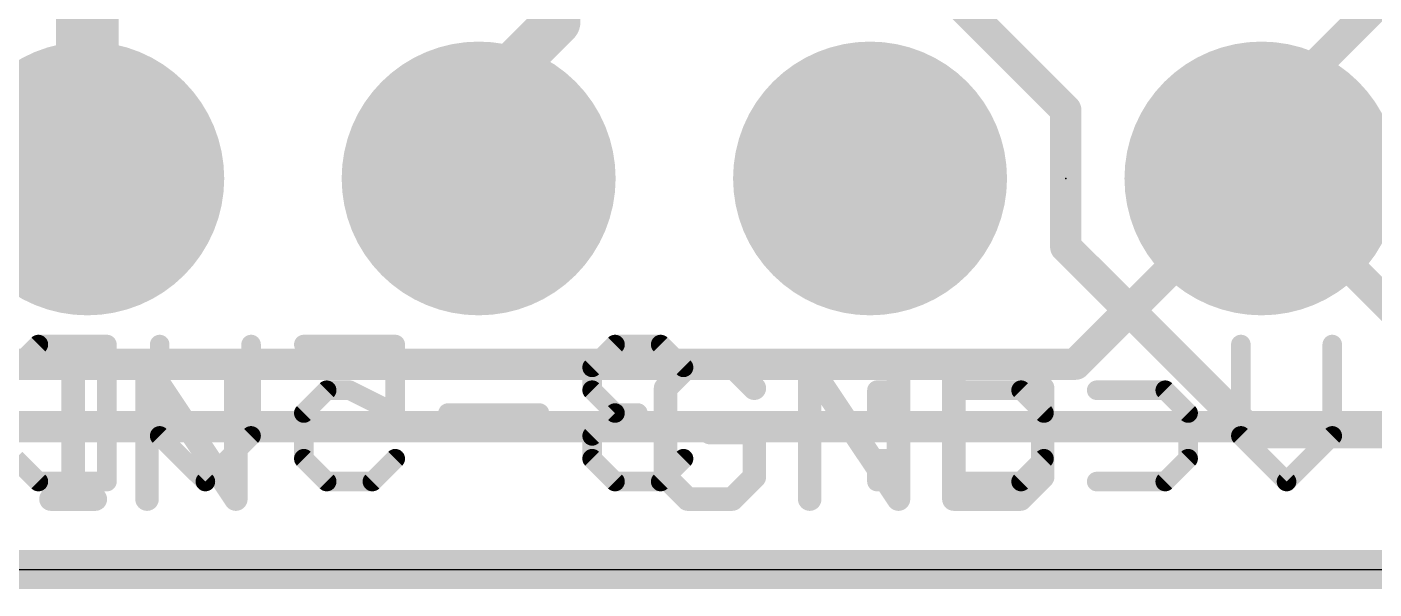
# Model space of a CAD drawing. Extents: x -0.1 to 25.5, y -0.1 to 17.9.
# Drawn here: x 5.96 to 14.7, y -0.13 to 3.52 of the extents above; entities that cross this region are included whole.
import ezdxf

# ---------------------------------------------------------------- set-up
doc = ezdxf.new("R2010")
doc.units = 0
for name, color, linetype in [('1', 12, 'CONTINUOUS'), ('16', 5, 'CONTINUOUS'), ('17', 110, 'CONTINUOUS'), ('20', 53, 'CONTINUOUS'), ('21', 40, 'CONTINUOUS'), ('22', 6, 'CONTINUOUS'), ('23', 40, 'CONTINUOUS')]:
    doc.layers.add(name, color=color, linetype=linetype)

# ---------------------------------------------------------------- blocks, each defined once
blk = doc.blocks.new('ROUNDP')
at = {"const_width": 0.5}
blk.add_lwpolyline([(0, -0.25, 1), (0, 0.25, 1), (0, -0.25)], format="xyb", dxfattribs=at)

msp = doc.modelspace()

# ---------------------------------------------------------------- linework, layer by layer
at = {"layer": '1'}
for points, const_width in [([(9.398, 6.7945), (9.398, 3.556)], 0.3048), ([(16.6998, 5.6508), (13.97, 2.921)], 0.2032), ([(6.35, 2.54), (6.35, 4.2697)], 0.4064), ([(11.442, 4.2425), (12.7, 2.9845)], 0.2032), ([(9.398, 3.556), (8.89, 3.048)], 0.3048), ([(8.89, 3.048), (8.89, 2.54)], 0.3048), ([(12.7, 2.9845), (12.7, 2.0955)], 0.2032), ([(13.97, 2.54), (13.97, 2.921)], 0.2032), ([(15.1765, 1.3335), (13.97, 2.54)], 0.2032), ([(12.7, 2.0955), (13.9065, 0.889)], 0.2032), ([(13.9065, 0.889), (17.399, 0.889)], 0.2032), ([(25.4, 0), (0, 0)], 0.254)]:
    msp.add_lwpolyline(points, dxfattribs=dict(at, const_width=const_width))
for points, const_width in [([(9.4519, 3.5021, 1), (9.3441, 3.6099)], 0.1524), ([(9.3218, 3.556, 1), (9.4742, 3.556)], 0.1524), ([(8.9662, 3.048, 1), (8.8138, 3.048)], 0.1524), ([(8.8361, 3.1019, 1), (8.9439, 2.9941)], 0.1524), ([(12.7508, 2.9845, 1), (12.6492, 2.9845)], 0.1016), ([(12.6641, 2.9486, 1), (12.7359, 3.0204)], 0.1016), ([(14.0208, 2.921, 1), (13.9192, 2.921)], 0.1016), ([(13.9341, 2.9569, 1), (14.0059, 2.8851)], 0.1016), ([(6.2484, 2.54, 1), (6.4516, 2.54)], 0.2032), ([(14.0059, 2.5759, 1), (13.9341, 2.5041)], 0.1016), ([(8.8138, 2.54, 1), (8.9662, 2.54)], 0.1524), ([(13.9192, 2.54, 1), (14.0208, 2.54)], 0.1016), ([(12.7359, 2.1314, 1), (12.6641, 2.0596)], 0.1016), ([(12.6492, 2.0955, 1), (12.7508, 2.0955)], 0.1016), ([(13.9065, 0.9398, 1), (13.9065, 0.8382)], 0.1016), ([(13.8706, 0.8531, 1), (13.9424, 0.9249)], 0.1016)]:
    msp.add_lwpolyline(points, format="xyb", dxfattribs=dict(at, const_width=const_width))
at = {"layer": '16'}
for points, const_width in [([(6.35, 6.604), (6.35, 2.54)], 0.3048), ([(12.7635, 1.3335), (13.97, 2.54)], 0.2032), ([(5.8131, 1.3335), (12.7635, 1.3335)], 0.2032), ([(5.6447, 0.9271), (14.8971, 0.9271)], 0.2032), ([(25.4, 0), (0, 0)], 0.254)]:
    msp.add_lwpolyline(points, dxfattribs=dict(at, const_width=const_width))
for points, const_width in [([(14.0059, 2.5041, 1), (13.9341, 2.5759)], 0.1016), ([(6.2738, 2.54, 1), (6.4262, 2.54)], 0.1524), ([(12.7276, 1.3694, 1), (12.7994, 1.2976)], 0.1016), ([(12.7635, 1.2827, 1), (12.7635, 1.3843)], 0.1016)]:
    msp.add_lwpolyline(points, format="xyb", dxfattribs=dict(at, const_width=const_width))
at = {"layer": '20'}
msp.add_line((2.54, 0), (22.86, 0), dxfattribs=at)
at = {"layer": '21', "const_width": 0.1524}
for points in [[(6.1144, 1.3215), (6.4025, 1.3215)], [(6.2584, 0.4572), (6.2584, 1.3215)], [(6.738, 0.4572), (6.738, 1.3215)], [(6.738, 1.3215), (7.3143, 0.4572)], [(7.3143, 0.4572), (7.3143, 1.3215)], [(10.247, 1.3215), (10.1029, 1.1775)], [(10.5351, 1.3215), (10.247, 1.3215)], [(10.6791, 1.1775), (10.5351, 1.3215)], [(11.0384, 0.4572), (11.0384, 1.3215)], [(11.0384, 1.3215), (11.6147, 0.4572)], [(11.6147, 0.4572), (11.6147, 1.3215)], [(11.974, 1.3215), (11.974, 0.4572)], [(12.4061, 1.3215), (11.974, 1.3215)], [(12.5502, 1.1775), (12.4061, 1.3215)], [(10.1029, 1.1775), (10.1029, 0.6013)], [(12.5502, 0.6013), (12.5502, 1.1775)], [(10.6791, 0.8894), (10.391, 0.8894)], [(10.6791, 0.6013), (10.6791, 0.8894)], [(10.1029, 0.6013), (10.247, 0.4572)], [(10.5351, 0.4572), (10.6791, 0.6013)], [(12.4061, 0.4572), (12.5502, 0.6013)], [(6.1144, 0.4572), (6.4025, 0.4572)], [(10.247, 0.4572), (10.5351, 0.4572)], [(11.974, 0.4572), (12.4061, 0.4572)]]:
    msp.add_lwpolyline(points, dxfattribs=at)
at = {"layer": '21', "const_width": 0.0762}
for points in [[(6.1144, 1.3596, 1), (6.1144, 1.2834)], [(6.2965, 1.3215, 1), (6.2203, 1.3215)], [(6.4025, 1.2834, 1), (6.4025, 1.3596)], [(6.7697, 1.3427, 1), (6.7063, 1.3004)], [(6.7761, 1.3215, 1), (6.6999, 1.3215)], [(7.3524, 1.3215, 1), (7.2762, 1.3215)], [(10.247, 1.3596, 1), (10.247, 1.2834)], [(10.2739, 1.2946, 1), (10.22, 1.3485)], [(10.562, 1.3485, 1), (10.5081, 1.2946)], [(10.5351, 1.2834, 1), (10.5351, 1.3596)], [(11.0701, 1.3427, 1), (11.0067, 1.3004)], [(11.0765, 1.3215, 1), (11.0003, 1.3215)], [(11.6528, 1.3215, 1), (11.5766, 1.3215)], [(12.0121, 1.3215, 1), (11.9359, 1.3215)], [(11.974, 1.3596, 1), (11.974, 1.2834)], [(12.4331, 1.3485, 1), (12.3792, 1.2946)], [(12.4061, 1.2834, 1), (12.4061, 1.3596)], [(10.141, 1.1775, 1), (10.0648, 1.1775)], [(10.076, 1.2044, 1), (10.1299, 1.1505)], [(10.6522, 1.1505, 1), (10.7061, 1.2044)], [(12.5883, 1.1775, 1), (12.5121, 1.1775)], [(12.5232, 1.1505, 1), (12.5771, 1.2044)], [(10.391, 0.9275, 1), (10.391, 0.8513)], [(10.7172, 0.8894, 1), (10.641, 0.8894)], [(10.6791, 0.8513, 1), (10.6791, 0.9275)], [(10.1299, 0.6282, 1), (10.076, 0.5743)], [(10.0648, 0.6013, 1), (10.141, 0.6013)], [(10.641, 0.6013, 1), (10.7172, 0.6013)], [(10.7061, 0.5743, 1), (10.6522, 0.6282)], [(12.5121, 0.6013, 1), (12.5883, 0.6013)], [(12.5771, 0.5743, 1), (12.5232, 0.6282)], [(6.1144, 0.4953, 1), (6.1144, 0.4191)], [(6.4025, 0.4191, 1), (6.4025, 0.4953)], [(10.247, 0.4953, 1), (10.247, 0.4191)], [(10.5351, 0.4191, 1), (10.5351, 0.4953)], [(11.974, 0.4953, 1), (11.974, 0.4191)], [(12.4061, 0.4191, 1), (12.4061, 0.4953)], [(6.2203, 0.4572, 1), (6.2965, 0.4572)], [(6.6999, 0.4572, 1), (6.7761, 0.4572)], [(7.2762, 0.4572, 1), (7.3524, 0.4572)], [(7.2826, 0.4361, 1), (7.346, 0.4783)], [(10.22, 0.4303, 1), (10.2739, 0.4841)], [(10.5081, 0.4841, 1), (10.562, 0.4303)], [(11.0003, 0.4572, 1), (11.0765, 0.4572)], [(11.5766, 0.4572, 1), (11.6528, 0.4572)], [(11.583, 0.4361, 1), (11.6464, 0.4783)], [(11.9359, 0.4572, 1), (12.0121, 0.4572)], [(12.3792, 0.4841, 1), (12.4331, 0.4303)]]:
    msp.add_lwpolyline(points, format="xyb", dxfattribs=at)
at = {"layer": '22', "const_width": 0.127}
for points in [[(5.8845, 1.313), (6.0328, 1.4613)], [(6.0328, 1.4613), (6.4777, 1.4613)], [(6.4777, 1.4613), (6.4777, 0.5715)], [(6.82, 0.8681), (6.82, 1.4613)], [(7.4132, 1.4613), (7.4132, 0.8681)], [(7.7555, 1.4613), (8.3487, 1.4613)], [(8.3487, 1.4613), (8.3487, 1.0164)], [(9.7749, 1.4613), (9.6266, 1.313)], [(10.0715, 1.4613), (9.7749, 1.4613)], [(10.2198, 1.313), (10.0715, 1.4613)], [(13.8364, 0.8681), (13.8364, 1.4613)], [(14.4296, 1.4613), (14.4296, 0.8681)], [(9.6266, 1.313), (9.6266, 1.1647)], [(7.9038, 1.1647), (7.7555, 1.0164)], [(8.0521, 1.1647), (7.9038, 1.1647)], [(8.3487, 1.0164), (8.0521, 1.1647)], [(9.6266, 1.1647), (9.7749, 1.0164)], [(11.623, 1.1647), (11.4747, 1.1647)], [(11.4747, 1.1647), (11.4747, 1.0164)], [(11.623, 1.0164), (11.623, 1.1647)], [(11.9654, 1.1647), (12.4103, 1.1647)], [(12.4103, 1.1647), (12.5585, 1.0164)], [(12.9009, 1.1647), (13.3458, 1.1647)], [(13.3458, 1.1647), (13.4941, 1.0164)], [(7.7555, 1.0164), (7.7555, 0.7198)], [(9.2842, 1.0164), (8.6911, 1.0164)], [(9.7749, 1.0164), (9.6266, 0.8681)], [(9.7749, 1.0164), (9.9232, 1.0164)], [(11.4747, 1.0164), (11.623, 1.0164)], [(12.5585, 1.0164), (12.5585, 0.7198)], [(13.4941, 1.0164), (13.4941, 0.7198)], [(7.1166, 0.5715), (6.82, 0.8681)], [(7.4132, 0.8681), (7.1166, 0.5715)], [(9.6266, 0.8681), (9.6266, 0.7198)], [(14.133, 0.5715), (13.8364, 0.8681)], [(14.4296, 0.8681), (14.133, 0.5715)], [(6.0328, 0.5715), (5.8845, 0.7198)], [(7.7555, 0.7198), (7.9038, 0.5715)], [(8.2004, 0.5715), (8.3487, 0.7198)], [(9.6266, 0.7198), (9.7749, 0.5715)], [(10.0715, 0.5715), (10.2198, 0.7198)], [(11.623, 0.7198), (11.4747, 0.7198)], [(11.4747, 0.7198), (11.4747, 0.5715)], [(11.623, 0.5715), (11.623, 0.7198)], [(12.5585, 0.7198), (12.4103, 0.5715)], [(13.4941, 0.7198), (13.3458, 0.5715)], [(6.4777, 0.5715), (6.0328, 0.5715)], [(7.9038, 0.5715), (8.2004, 0.5715)], [(9.7749, 0.5715), (10.0715, 0.5715)], [(11.4747, 0.5715), (11.623, 0.5715)], [(12.4103, 0.5715), (11.9654, 0.5715)], [(13.3458, 0.5715), (12.9009, 0.5715)]]:
    msp.add_lwpolyline(points, dxfattribs=at)
at = {"layer": '22', "const_width": 0.0635}
for points in [[(6.0328, 1.493, 1), (6.0328, 1.4295)], [(6.0552, 1.4388, 1), (6.0103, 1.4837)], [(6.5094, 1.4613, 1), (6.4459, 1.4613)], [(6.4777, 1.4295, 1), (6.4777, 1.493)], [(6.8518, 1.4613, 1), (6.7883, 1.4613)], [(7.4449, 1.4613, 1), (7.3814, 1.4613)], [(7.7555, 1.493, 1), (7.7555, 1.4295)], [(8.3805, 1.4613, 1), (8.317, 1.4613)], [(8.3487, 1.4295, 1), (8.3487, 1.493)], [(9.7749, 1.493, 1), (9.7749, 1.4295)], [(9.7973, 1.4388, 1), (9.7524, 1.4837)], [(10.0939, 1.4837, 1), (10.049, 1.4388)], [(10.0715, 1.4295, 1), (10.0715, 1.493)], [(13.8682, 1.4613, 1), (13.8047, 1.4613)], [(14.4613, 1.4613, 1), (14.3978, 1.4613)], [(9.6583, 1.313, 1), (9.5948, 1.313)], [(9.6041, 1.3354, 1), (9.649, 1.2905)], [(10.1973, 1.2905, 1), (10.2422, 1.3354)], [(7.9038, 1.1964, 1), (7.9038, 1.1329)], [(7.9263, 1.1422, 1), (7.8814, 1.1871)], [(8.0663, 1.1931, 1), (8.0379, 1.1363)], [(8.0521, 1.1329, 1), (8.0521, 1.1964)], [(9.649, 1.1871, 1), (9.6041, 1.1422)], [(11.5065, 1.1647, 1), (11.443, 1.1647)], [(11.4747, 1.1964, 1), (11.4747, 1.1329)], [(11.6548, 1.1647, 1), (11.5913, 1.1647)], [(11.623, 1.1329, 1), (11.623, 1.1964)], [(11.9654, 1.1964, 1), (11.9654, 1.1329)], [(12.4327, 1.1871, 1), (12.3878, 1.1422)], [(12.4103, 1.1329, 1), (12.4103, 1.1964)], [(12.9009, 1.1964, 1), (12.9009, 1.1329)], [(13.3682, 1.1871, 1), (13.3233, 1.1422)], [(13.3458, 1.1329, 1), (13.3458, 1.1964)], [(9.5948, 1.1647, 1), (9.6583, 1.1647)], [(7.7873, 1.0164, 1), (7.7238, 1.0164)], [(7.7331, 1.0388, 1), (7.778, 0.9939)], [(8.3345, 0.988, 1), (8.3629, 1.0448)], [(8.6911, 1.0481, 1), (8.6911, 0.9846)], [(9.2842, 0.9846, 1), (9.2842, 1.0481)], [(9.7749, 1.0481, 1), (9.7749, 0.9846)], [(9.7973, 0.9939, 1), (9.7524, 1.0388)], [(9.7524, 0.9939, 1), (9.7973, 1.0388)], [(9.9232, 0.9846, 1), (9.9232, 1.0481)], [(11.4747, 1.0481, 1), (11.4747, 0.9846)], [(11.623, 0.9846, 1), (11.623, 1.0481)], [(12.5903, 1.0164, 1), (12.5268, 1.0164)], [(12.5361, 0.9939, 1), (12.581, 1.0388)], [(13.5258, 1.0164, 1), (13.4623, 1.0164)], [(13.4716, 0.9939, 1), (13.5165, 1.0388)], [(8.317, 1.0164, 1), (8.3805, 1.0164)], [(11.443, 1.0164, 1), (11.5065, 1.0164)], [(11.5913, 1.0164, 1), (11.6548, 1.0164)], [(6.7883, 0.8681, 1), (6.8518, 0.8681)], [(6.8425, 0.8905, 1), (6.7976, 0.8456)], [(7.3814, 0.8681, 1), (7.4449, 0.8681)], [(7.4356, 0.8456, 1), (7.3907, 0.8905)], [(9.6583, 0.8681, 1), (9.5948, 0.8681)], [(9.6041, 0.8905, 1), (9.649, 0.8456)], [(13.8047, 0.8681, 1), (13.8682, 0.8681)], [(13.8589, 0.8905, 1), (13.814, 0.8456)], [(14.3978, 0.8681, 1), (14.4613, 0.8681)], [(14.452, 0.8456, 1), (14.4071, 0.8905)], [(7.7238, 0.7198, 1), (7.7873, 0.7198)], [(7.778, 0.7422, 1), (7.7331, 0.6973)], [(8.3712, 0.6973, 1), (8.3263, 0.7422)], [(9.5948, 0.7198, 1), (9.6583, 0.7198)], [(9.649, 0.7422, 1), (9.6041, 0.6973)], [(10.2422, 0.6973, 1), (10.1973, 0.7422)], [(11.5065, 0.7198, 1), (11.443, 0.7198)], [(11.4747, 0.7515, 1), (11.4747, 0.688)], [(11.6548, 0.7198, 1), (11.5913, 0.7198)], [(11.623, 0.688, 1), (11.623, 0.7515)], [(12.5268, 0.7198, 1), (12.5903, 0.7198)], [(12.581, 0.6973, 1), (12.5361, 0.7422)], [(13.4623, 0.7198, 1), (13.5258, 0.7198)], [(13.5165, 0.6973, 1), (13.4716, 0.7422)], [(6.0328, 0.6033, 1), (6.0328, 0.5397)], [(6.0103, 0.549, 1), (6.0552, 0.594)], [(6.4777, 0.5397, 1), (6.4777, 0.6033)], [(7.0942, 0.594, 1), (7.1391, 0.549)], [(7.0942, 0.549, 1), (7.1391, 0.594)], [(7.9038, 0.6033, 1), (7.9038, 0.5397)], [(7.8814, 0.549, 1), (7.9263, 0.594)], [(8.178, 0.594, 1), (8.2229, 0.549)], [(8.2004, 0.5397, 1), (8.2004, 0.6033)], [(9.7749, 0.6033, 1), (9.7749, 0.5397)], [(9.7524, 0.549, 1), (9.7973, 0.594)], [(10.049, 0.594, 1), (10.0939, 0.549)], [(10.0715, 0.5397, 1), (10.0715, 0.6033)], [(11.4747, 0.6033, 1), (11.4747, 0.5397)], [(11.623, 0.5397, 1), (11.623, 0.6033)], [(11.9654, 0.6033, 1), (11.9654, 0.5397)], [(12.3878, 0.594, 1), (12.4327, 0.549)], [(12.4103, 0.5397, 1), (12.4103, 0.6033)], [(12.9009, 0.6033, 1), (12.9009, 0.5397)], [(13.3233, 0.594, 1), (13.3682, 0.549)], [(13.3458, 0.5397, 1), (13.3458, 0.6033)], [(14.1105, 0.594, 1), (14.1555, 0.549)], [(14.1105, 0.549, 1), (14.1555, 0.594)], [(6.4459, 0.5715, 1), (6.5094, 0.5715)], [(11.443, 0.5715, 1), (11.5065, 0.5715)], [(11.5913, 0.5715, 1), (11.6548, 0.5715)]]:
    msp.add_lwpolyline(points, format="xyb", dxfattribs=at)
at = {"layer": '23'}
msp.add_point((12.7, 2.54), dxfattribs=at)

# ---------------------------------------------------------------- block references
at = {"layer": '17', "xscale": 1.778, "yscale": 1.778, "rotation": 90}
for p in [(6.35, 2.54), (6.35, 2.54), (8.89, 2.54), (8.89, 2.54), (11.43, 2.54), (11.43, 2.54), (13.97, 2.54), (13.97, 2.54)]:
    msp.add_blockref('ROUNDP', p, dxfattribs=at)

doc.saveas('drawing.dxf')
